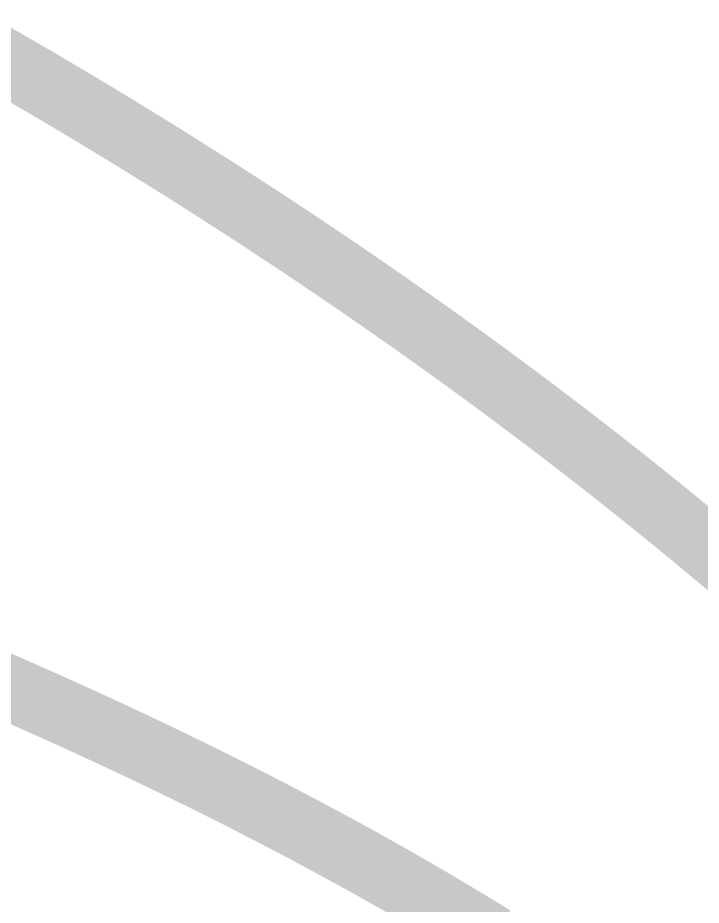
# Model space of a CAD drawing. Header units: inches. Extents: x -1574 to 492, y -294 to 234.
# Drawn here: x -728.398 to -727.082, y -147.936 to -146.229 of the extents above; entities that cross this region are included whole.
import ezdxf

# ---------------------------------------------------------------- set-up
doc = ezdxf.new("R2010")
doc.units = ezdxf.units.IN
doc.header["$MEASUREMENT"] = 0
doc.layers.add('EXTERIOR ELEC EQUIP', color=190, linetype='Continuous')

msp = doc.modelspace()

# ---------------------------------------------------------------- linework, layer by layer
at = {"layer": 'EXTERIOR ELEC EQUIP', "color": 60, "const_width": 0.125}
msp.add_lwpolyline([(-728.46055, -146.29165), (-728.45976, -146.2921), (-728.45897, -146.29255), (-728.45818, -146.293), (-728.45739, -146.29345), (-728.4566, -146.2939), (-728.45582, -146.29435), (-728.45503, -146.2948), (-728.45424, -146.29525), (-728.45345, -146.2957), (-728.45266, -146.29615), (-728.45188, -146.2966), (-728.45109, -146.29705), (-728.4503, -146.2975), (-728.44951, -146.29795), (-728.44872, -146.2984), (-728.44794, -146.29885), (-728.44715, -146.2993), (-728.44636, -146.29975), (-728.44557, -146.3002), (-728.44479, -146.30065), (-728.444, -146.3011), (-728.44321, -146.30155), (-728.44242, -146.302), (-728.44164, -146.30245), (-728.44085, -146.30291), (-728.44006, -146.30336), (-728.43927, -146.30381), (-728.43849, -146.30426), (-728.4377, -146.30471), (-728.43691, -146.30516), (-728.43613, -146.30561), (-728.43534, -146.30606), (-728.43455, -146.30651), (-728.43377, -146.30697), (-728.43298, -146.30742), (-728.43219, -146.30787), (-728.43141, -146.30832), (-728.43062, -146.30877), (-728.42983, -146.30922), (-728.42905, -146.30968), (-728.42826, -146.31013), (-728.42747, -146.31058), (-728.42669, -146.31103), (-728.4259, -146.31148), (-728.42511, -146.31194), (-728.42433, -146.31239), (-728.42354, -146.31284), (-728.42275, -146.31329), (-728.42197, -146.31375), (-728.42118, -146.3142), (-728.4204, -146.31465), (-728.41961, -146.3151), (-728.41882, -146.31556), (-728.41804, -146.31601), (-728.41725, -146.31646), (-728.41647, -146.31691), (-728.41568, -146.31737), (-728.41489, -146.31782), (-728.41411, -146.31827), (-728.41332, -146.31873), (-728.41254, -146.31918), (-728.41175, -146.31963), (-728.41097, -146.32009), (-728.41018, -146.32054), (-728.4094, -146.32099), (-728.40861, -146.32145), (-728.40782, -146.3219), (-728.40704, -146.32236), (-728.40625, -146.32281), (-728.40547, -146.32326), (-728.40468, -146.32372), (-728.4039, -146.32417), (-728.40311, -146.32462), (-728.40233, -146.32508), (-728.40154, -146.32553), (-728.40076, -146.32599), (-728.39997, -146.32644), (-728.39919, -146.3269), (-728.3984, -146.32735), (-728.39762, -146.3278), (-728.39684, -146.32826), (-728.39605, -146.32871), (-728.39527, -146.32917), (-728.39448, -146.32962), (-728.3937, -146.33008), (-728.39291, -146.33053), (-728.39213, -146.33099), (-728.39134, -146.33144), (-728.39056, -146.3319), (-728.38978, -146.33235), (-728.38899, -146.33281), (-728.38821, -146.33326), (-728.38742, -146.33372), (-728.38664, -146.33418), (-728.38585, -146.33463), (-728.38507, -146.33509), (-728.38429, -146.33554), (-728.3835, -146.336), (-728.38272, -146.33645), (-728.38194, -146.33691), (-728.38115, -146.33736), (-728.38037, -146.33782), (-728.37958, -146.33828), (-728.3788, -146.33873), (-728.37802, -146.33919), (-728.37723, -146.33965), (-728.37645, -146.3401), (-728.37567, -146.34056), (-728.37488, -146.34101), (-728.3741, -146.34147), (-728.37332, -146.34193), (-728.37253, -146.34238), (-728.37175, -146.34284), (-728.37097, -146.3433), (-728.37018, -146.34375), (-728.3694, -146.34421), (-728.36862, -146.34467), (-728.36784, -146.34513), (-728.36705, -146.34558), (-728.36627, -146.34604), (-728.36549, -146.3465), (-728.3647, -146.34695), (-728.36392, -146.34741), (-728.36314, -146.34787), (-728.36236, -146.34833), (-728.36157, -146.34878), (-728.36079, -146.34924), (-728.36001, -146.3497), (-728.35923, -146.35016), (-728.35844, -146.35061), (-728.35766, -146.35107), (-728.35688, -146.35153), (-728.3561, -146.35199), (-728.35531, -146.35245), (-728.35453, -146.3529), (-728.35375, -146.35336), (-728.35297, -146.35382), (-728.35219, -146.35428), (-728.3514, -146.35474), (-728.35062, -146.3552), (-728.34984, -146.35565), (-728.34906, -146.35611), (-728.34828, -146.35657), (-728.3475, -146.35703), (-728.34671, -146.35749), (-728.34593, -146.35795), (-728.34515, -146.35841), (-728.34437, -146.35887), (-728.34359, -146.35932), (-728.34281, -146.35978), (-728.34203, -146.36024), (-728.34124, -146.3607), (-728.34046, -146.36116), (-728.33968, -146.36162), (-728.3389, -146.36208), (-728.33812, -146.36254), (-728.33734, -146.363), (-728.33656, -146.36346), (-728.33578, -146.36392), (-728.335, -146.36438), (-728.33421, -146.36484), (-728.33343, -146.3653), (-728.33265, -146.36576), (-728.33187, -146.36622), (-728.33109, -146.36668), (-728.33031, -146.36714), (-728.32953, -146.3676), (-728.32875, -146.36806), (-728.32797, -146.36852), (-728.32719, -146.36898), (-728.32641, -146.36944), (-728.32563, -146.3699), (-728.32485, -146.37036), (-728.32407, -146.37082), (-728.32329, -146.37128), (-728.32251, -146.37174), (-728.32173, -146.3722), (-728.32095, -146.37267), (-728.32017, -146.37313), (-728.31939, -146.37359), (-728.31861, -146.37405), (-728.31783, -146.37451), (-728.31705, -146.37497), (-728.31627, -146.37543), (-728.31549, -146.37589), (-728.31471, -146.37635), (-728.31393, -146.37682), (-728.31315, -146.37728), (-728.31237, -146.37774), (-728.31159, -146.3782), (-728.31081, -146.37866), (-728.31003, -146.37912), (-728.30925, -146.37959), (-728.30847, -146.38005), (-728.30769, -146.38051), (-728.30692, -146.38097), (-728.30614, -146.38143), (-728.30536, -146.3819), (-728.30458, -146.38236), (-728.3038, -146.38282), (-728.30302, -146.38328), (-728.30224, -146.38375), (-728.30146, -146.38421), (-728.30068, -146.38467), (-728.29991, -146.38513), (-728.29913, -146.3856), (-728.29835, -146.38606), (-728.29757, -146.38652), (-728.29679, -146.38699), (-728.29601, -146.38745), (-728.29523, -146.38791), (-728.29446, -146.38837), (-728.29368, -146.38884), (-728.2929, -146.3893), (-728.29212, -146.38976), (-728.29134, -146.39023), (-728.29056, -146.39069), (-728.28979, -146.39115), (-728.28901, -146.39162), (-728.28823, -146.39208), (-728.28745, -146.39255), (-728.28667, -146.39301), (-728.2859, -146.39347), (-728.28512, -146.39394), (-728.28434, -146.3944), (-728.28356, -146.39486), (-728.28279, -146.39533), (-728.28201, -146.39579), (-728.28123, -146.39626), (-728.28045, -146.39672), (-728.27968, -146.39719), (-728.2789, -146.39765), (-728.27812, -146.39811), (-728.27734, -146.39858), (-728.27657, -146.39904), (-728.27579, -146.39951), (-728.27501, -146.39997), (-728.27424, -146.40044), (-728.27346, -146.4009), (-728.27268, -146.40137), (-728.2719, -146.40183), (-728.27113, -146.4023), (-728.27035, -146.40276), (-728.26957, -146.40323), (-728.2688, -146.40369), (-728.26802, -146.40416), (-728.26724, -146.40462), (-728.26647, -146.40509), (-728.26569, -146.40555), (-728.26491, -146.40602), (-728.26414, -146.40649), (-728.26336, -146.40695), (-728.26259, -146.40742), (-728.26181, -146.40788), (-728.26103, -146.40835), (-728.26026, -146.40881), (-728.25948, -146.40928), (-728.2587, -146.40975), (-728.25793, -146.41021), (-728.25715, -146.41068), (-728.25638, -146.41114), (-728.2556, -146.41161), (-728.25482, -146.41208), (-728.25405, -146.41254), (-728.25327, -146.41301), (-728.2525, -146.41348), (-728.25172, -146.41394), (-728.25095, -146.41441), (-728.25017, -146.41488), (-728.2494, -146.41534), (-728.24862, -146.41581), (-728.24784, -146.41628), (-728.24707, -146.41674), (-728.24629, -146.41721), (-728.24552, -146.41768), (-728.24474, -146.41815), (-728.24397, -146.41861), (-728.24319, -146.41908), (-728.24242, -146.41955), (-728.24164, -146.42002), (-728.24087, -146.42048), (-728.24009, -146.42095), (-728.23932, -146.42142), (-728.23854, -146.42189), (-728.23777, -146.42235), (-728.23699, -146.42282), (-728.23622, -146.42329), (-728.23544, -146.42376), (-728.23467, -146.42422), (-728.2339, -146.42469), (-728.23312, -146.42516), (-728.23235, -146.42563), (-728.23157, -146.4261), (-728.2308, -146.42657), (-728.23002, -146.42703), (-728.22925, -146.4275), (-728.22848, -146.42797), (-728.2277, -146.42844), (-728.22693, -146.42891), (-728.22615, -146.42938), (-728.22538, -146.42985), (-728.22461, -146.43031), (-728.22383, -146.43078), (-728.22306, -146.43125), (-728.22228, -146.43172), (-728.22151, -146.43219), (-728.22074, -146.43266), (-728.21996, -146.43313), (-728.21919, -146.4336), (-728.21842, -146.43407), (-728.21764, -146.43454), (-728.21687, -146.43501), (-728.2161, -146.43548), (-728.21532, -146.43595), (-728.21455, -146.43642), (-728.21378, -146.43688), (-728.213, -146.43735), (-728.21223, -146.43782), (-728.21146, -146.43829), (-728.21068, -146.43876), (-728.20991, -146.43923), (-728.20914, -146.4397), (-728.20837, -146.44017), (-728.20759, -146.44064), (-728.20682, -146.44112), (-728.20605, -146.44159), (-728.20528, -146.44206), (-728.2045, -146.44253), (-728.20373, -146.443), (-728.20296, -146.44347), (-728.20219, -146.44394), (-728.20141, -146.44441), (-728.20064, -146.44488), (-728.19987, -146.44535), (-728.1991, -146.44582), (-728.19832, -146.44629), (-728.19755, -146.44676), (-728.19678, -146.44723), (-728.19601, -146.44771), (-728.19524, -146.44818), (-728.19446, -146.44865), (-728.19369, -146.44912), (-728.19292, -146.44959), (-728.19215, -146.45006), (-728.19138, -146.45053), (-728.19061, -146.45101), (-728.18983, -146.45148), (-728.18906, -146.45195), (-728.18829, -146.45242), (-728.18752, -146.45289), (-728.18675, -146.45336), (-728.18598, -146.45384), (-728.1852, -146.45431), (-728.18443, -146.45478), (-728.18366, -146.45525), (-728.18289, -146.45572), (-728.18212, -146.4562), (-728.18135, -146.45667), (-728.18058, -146.45714), (-728.17981, -146.45761), (-728.17904, -146.45809), (-728.17827, -146.45856), (-728.17749, -146.45903), (-728.17672, -146.4595), (-728.17595, -146.45998), (-728.17518, -146.46045), (-728.17441, -146.46092), (-728.17364, -146.4614), (-728.17287, -146.46187), (-728.1721, -146.46234), (-728.17133, -146.46282), (-728.17056, -146.46329), (-728.16979, -146.46376), (-728.16902, -146.46424), (-728.16825, -146.46471), (-728.16748, -146.46518), (-728.16671, -146.46566), (-728.16594, -146.46613), (-728.16517, -146.4666), (-728.1644, -146.46708), (-728.16363, -146.46755), (-728.16286, -146.46802), (-728.16209, -146.4685), (-728.16132, -146.46897), (-728.16055, -146.46945), (-728.15978, -146.46992), (-728.15901, -146.47039), (-728.15824, -146.47087), (-728.15747, -146.47134), (-728.1567, -146.47182), (-728.15593, -146.47229), (-728.15516, -146.47277), (-728.1544, -146.47324), (-728.15363, -146.47371), (-728.15286, -146.47419), (-728.15209, -146.47466), (-728.15132, -146.47514), (-728.15055, -146.47561), (-728.14978, -146.47609), (-728.14901, -146.47656), (-728.14824, -146.47704), (-728.14747, -146.47751), (-728.14671, -146.47799), (-728.14594, -146.47846), (-728.14517, -146.47894), (-728.1444, -146.47941), (-728.14363, -146.47989), (-728.14286, -146.48037), (-728.14209, -146.48084), (-728.14133, -146.48132), (-728.14056, -146.48179), (-728.13979, -146.48227), (-728.13902, -146.48274), (-728.13825, -146.48322), (-728.13749, -146.4837), (-728.13672, -146.48417), (-728.13595, -146.48465), (-728.13518, -146.48512), (-728.13441, -146.4856), (-728.13365, -146.48608), (-728.13288, -146.48655), (-728.13211, -146.48703), (-728.13134, -146.4875), (-728.13058, -146.48798), (-728.12981, -146.48846), (-728.12904, -146.48893), (-728.12827, -146.48941), (-728.12751, -146.48989), (-728.12674, -146.49036), (-728.12597, -146.49084), (-728.1252, -146.49132), (-728.12444, -146.49179), (-728.12367, -146.49227), (-728.1229, -146.49275), (-728.12213, -146.49323), (-728.12137, -146.4937), (-728.1206, -146.49418), (-728.11983, -146.49466), (-728.11907, -146.49513), (-728.1183, -146.49561), (-728.11753, -146.49609), (-728.11677, -146.49657), (-728.116, -146.49704), (-728.11523, -146.49752), (-728.11447, -146.498), (-728.1137, -146.49848), (-728.11293, -146.49896), (-728.11217, -146.49943), (-728.1114, -146.49991), (-728.11064, -146.50039), (-728.10987, -146.50087), (-728.1091, -146.50135), (-728.10834, -146.50182), (-728.10757, -146.5023), (-728.10681, -146.50278), (-728.10604, -146.50326), (-728.10527, -146.50374), (-728.10451, -146.50422), (-728.10374, -146.50469), (-728.10298, -146.50517), (-728.10221, -146.50565), (-728.10144, -146.50613), (-728.10068, -146.50661), (-728.09991, -146.50709), (-728.09915, -146.50757), (-728.09838, -146.50805), (-728.09762, -146.50853), (-728.09685, -146.509), (-728.09609, -146.50948), (-728.09532, -146.50996), (-728.09456, -146.51044), (-728.09379, -146.51092), (-728.09303, -146.5114), (-728.09226, -146.51188), (-728.0915, -146.51236), (-728.09073, -146.51284), (-728.08997, -146.51332), (-728.0892, -146.5138), (-728.08844, -146.51428), (-728.08767, -146.51476), (-728.08691, -146.51524), (-728.08614, -146.51572), (-728.08538, -146.5162), (-728.08461, -146.51668), (-728.08385, -146.51716), (-728.08309, -146.51764), (-728.08232, -146.51812), (-728.08156, -146.5186), (-728.08079, -146.51908), (-728.08003, -146.51956), (-728.07926, -146.52004), (-728.0785, -146.52052), (-728.07774, -146.521), (-728.07697, -146.52148), (-728.07621, -146.52196), (-728.07545, -146.52244), (-728.07468, -146.52293), (-728.07392, -146.52341), (-728.07315, -146.52389), (-728.07239, -146.52437), (-728.07163, -146.52485), (-728.07086, -146.52533), (-728.0701, -146.52581), (-728.06934, -146.52629), (-728.06857, -146.52677), (-728.06781, -146.52726), (-728.06705, -146.52774), (-728.06628, -146.52822), (-728.06552, -146.5287), (-728.06476, -146.52918), (-728.06399, -146.52966), (-728.06323, -146.53015), (-728.06247, -146.53063), (-728.06171, -146.53111), (-728.06094, -146.53159), (-728.06018, -146.53207), (-728.05942, -146.53256), (-728.05866, -146.53304), (-728.05789, -146.53352), (-728.05713, -146.534), (-728.05637, -146.53448), (-728.05561, -146.53497), (-728.05484, -146.53545), (-728.05408, -146.53593), (-728.05332, -146.53641), (-728.05256, -146.5369), (-728.05179, -146.53738), (-728.05103, -146.53786), (-728.05027, -146.53835), (-728.04951, -146.53883), (-728.04875, -146.53931), (-728.04798, -146.53979), (-728.04722, -146.54028), (-728.04646, -146.54076), (-728.0457, -146.54124), (-728.04494, -146.54173), (-728.04418, -146.54221), (-728.04341, -146.54269), (-728.04265, -146.54318), (-728.04189, -146.54366), (-728.04113, -146.54414), (-728.04037, -146.54463), (-728.03961, -146.54511), (-728.03885, -146.5456), (-728.03808, -146.54608), (-728.03732, -146.54656), (-728.03656, -146.54705), (-728.0358, -146.54753), (-728.03504, -146.54801), (-728.03428, -146.5485), (-728.03352, -146.54898), (-728.03276, -146.54947), (-728.032, -146.54995), (-728.03124, -146.55044), (-728.03048, -146.55092), (-728.02971, -146.5514), (-728.02895, -146.55189), (-728.02819, -146.55237), (-728.02743, -146.55286), (-728.02667, -146.55334), (-728.02591, -146.55383), (-728.02515, -146.55431), (-728.02439, -146.5548), (-728.02363, -146.55528), (-728.02287, -146.55577), (-728.02211, -146.55625), (-728.02135, -146.55674), (-728.02059, -146.55722), (-728.01983, -146.55771), (-728.01907, -146.55819), (-728.01831, -146.55868), (-728.01755, -146.55916), (-728.01679, -146.55965), (-728.01603, -146.56014), (-728.01527, -146.56062), (-728.01451, -146.56111), (-728.01376, -146.56159), (-728.013, -146.56208), (-728.01224, -146.56256), (-728.01148, -146.56305), (-728.01072, -146.56354), (-728.00996, -146.56402), (-728.0092, -146.56451), (-728.00844, -146.56499), (-728.00768, -146.56548), (-728.00692, -146.56597), (-728.00616, -146.56645), (-728.0054, -146.56694), (-728.00465, -146.56743), (-728.00389, -146.56791), (-728.00313, -146.5684), (-728.00237, -146.56888), (-728.00161, -146.56937), (-728.00085, -146.56986), (-728.00009, -146.57034), (-727.99934, -146.57083), (-727.99858, -146.57132), (-727.99782, -146.57181), (-727.99706, -146.57229), (-727.9963, -146.57278), (-727.99554, -146.57327), (-727.99479, -146.57375), (-727.99403, -146.57424), (-727.99327, -146.57473), (-727.99251, -146.57522), (-727.99176, -146.5757), (-727.991, -146.57619), (-727.99024, -146.57668), (-727.98948, -146.57717), (-727.98872, -146.57765), (-727.98797, -146.57814), (-727.98721, -146.57863), (-727.98645, -146.57912), (-727.98569, -146.5796), (-727.98494, -146.58009), (-727.98418, -146.58058), (-727.98342, -146.58107), (-727.98267, -146.58156), (-727.98191, -146.58205), (-727.98115, -146.58253), (-727.98039, -146.58302), (-727.97964, -146.58351), (-727.97888, -146.584), (-727.97812, -146.58449), (-727.97737, -146.58498), (-727.97661, -146.58546), (-727.97585, -146.58595), (-727.9751, -146.58644), (-727.97434, -146.58693), (-727.97358, -146.58742), (-727.97283, -146.58791), (-727.97207, -146.5884), (-727.97131, -146.58889), (-727.97056, -146.58938), (-727.9698, -146.58986), (-727.96904, -146.59035), (-727.96829, -146.59084), (-727.96753, -146.59133), (-727.96678, -146.59182), (-727.96602, -146.59231), (-727.96526, -146.5928), (-727.96451, -146.59329), (-727.96375, -146.59378), (-727.963, -146.59427), (-727.96224, -146.59476), (-727.96149, -146.59525), (-727.96073, -146.59574), (-727.95997, -146.59623), (-727.95922, -146.59672), (-727.95846, -146.59721), (-727.95771, -146.5977), (-727.95695, -146.59819), (-727.9562, -146.59868), (-727.95544, -146.59917), (-727.95469, -146.59966), (-727.95393, -146.60015), (-727.95318, -146.60064), (-727.95242, -146.60113), (-727.95167, -146.60162), (-727.95091, -146.60211), (-727.95016, -146.6026), (-727.9494, -146.60309), (-727.94865, -146.60358), (-727.94789, -146.60408), (-727.94714, -146.60457), (-727.94638, -146.60506), (-727.94563, -146.60555), (-727.94488, -146.60604), (-727.94412, -146.60653), (-727.94337, -146.60702), (-727.94261, -146.60751), (-727.94186, -146.608), (-727.9411, -146.6085), (-727.94035, -146.60899), (-727.9396, -146.60948), (-727.93884, -146.60997), (-727.93809, -146.61046), (-727.93733, -146.61095), (-727.93658, -146.61145), (-727.93583, -146.61194), (-727.93507, -146.61243), (-727.93432, -146.61292), (-727.93357, -146.61341), (-727.93281, -146.61391), (-727.93206, -146.6144), (-727.93131, -146.61489), (-727.93055, -146.61538), (-727.9298, -146.61587), (-727.92905, -146.61637), (-727.92829, -146.61686), (-727.92754, -146.61735), (-727.92679, -146.61784), (-727.92603, -146.61834), (-727.92528, -146.61883), (-727.92453, -146.61932), (-727.92377, -146.61981), (-727.92302, -146.62031), (-727.92227, -146.6208), (-727.92152, -146.62129), (-727.92076, -146.62179), (-727.92001, -146.62228), (-727.91926, -146.62277), (-727.91851, -146.62326), (-727.91775, -146.62376), (-727.917, -146.62425), (-727.91625, -146.62474), (-727.9155, -146.62524), (-727.91475, -146.62573), (-727.91399, -146.62622), (-727.91324, -146.62672), (-727.91249, -146.62721), (-727.91174, -146.62771), (-727.91098, -146.6282), (-727.91023, -146.62869), (-727.90948, -146.62919), (-727.90873, -146.62968), (-727.90798, -146.63017), (-727.90723, -146.63067), (-727.90647, -146.63116), (-727.90572, -146.63166), (-727.90497, -146.63215), (-727.90422, -146.63265), (-727.90347, -146.63314), (-727.90272, -146.63363), (-727.90197, -146.63413), (-727.90122, -146.63462), (-727.90046, -146.63512), (-727.89971, -146.63561), (-727.89896, -146.63611), (-727.89821, -146.6366), (-727.89746, -146.6371), (-727.89671, -146.63759), (-727.89596, -146.63809), (-727.89521, -146.63858), (-727.89446, -146.63908), (-727.89371, -146.63957), (-727.89296, -146.64007), (-727.89221, -146.64056), (-727.89146, -146.64106), (-727.89071, -146.64155), (-727.88995, -146.64205), (-727.8892, -146.64254), (-727.88845, -146.64304), (-727.8877, -146.64353), (-727.88695, -146.64403), (-727.8862, -146.64453), (-727.88545, -146.64502), (-727.8847, -146.64552), (-727.88395, -146.64601), (-727.8832, -146.64651), (-727.88245, -146.647), (-727.88171, -146.6475), (-727.88096, -146.648), (-727.88021, -146.64849), (-727.87946, -146.64899), (-727.87871, -146.64948), (-727.87796, -146.64998), (-727.87721, -146.65048), (-727.87646, -146.65097), (-727.87571, -146.65147), (-727.87496, -146.65197), (-727.87421, -146.65246), (-727.87346, -146.65296), (-727.87271, -146.65346), (-727.87196, -146.65395), (-727.87122, -146.65445), (-727.87047, -146.65495), (-727.86972, -146.65544), (-727.86897, -146.65594), (-727.86822, -146.65644), (-727.86747, -146.65694), (-727.86672, -146.65743), (-727.86598, -146.65793), (-727.86523, -146.65843), (-727.86448, -146.65892), (-727.86373, -146.65942), (-727.86298, -146.65992), (-727.86223, -146.66042), (-727.86149, -146.66091), (-727.86074, -146.66141), (-727.85999, -146.66191), (-727.85924, -146.66241), (-727.85849, -146.66291), (-727.85775, -146.6634), (-727.857, -146.6639), (-727.85625, -146.6644), (-727.8555, -146.6649), (-727.85475, -146.6654), (-727.85401, -146.66589), (-727.85326, -146.66639), (-727.85251, -146.66689), (-727.85176, -146.66739), (-727.85102, -146.66789), (-727.85027, -146.66839), (-727.84952, -146.66888), (-727.84878, -146.66938), (-727.84803, -146.66988), (-727.84728, -146.67038), (-727.84653, -146.67088), (-727.84579, -146.67138), (-727.84504, -146.67188), (-727.84429, -146.67238), (-727.84355, -146.67287), (-727.8428, -146.67337), (-727.84205, -146.67387), (-727.84131, -146.67437), (-727.84056, -146.67487), (-727.83981, -146.67537), (-727.83907, -146.67587), (-727.83832, -146.67637), (-727.83757, -146.67687), (-727.83683, -146.67737), (-727.83608, -146.67787), (-727.83534, -146.67837), (-727.83459, -146.67887), (-727.83384, -146.67937), (-727.8331, -146.67987), (-727.83235, -146.68037), (-727.83161, -146.68087), (-727.83086, -146.68137), (-727.83012, -146.68187), (-727.82937, -146.68237), (-727.82862, -146.68287), (-727.82788, -146.68337), (-727.82713, -146.68387), (-727.82639, -146.68437), (-727.82564, -146.68487), (-727.8249, -146.68537), (-727.82415, -146.68587), (-727.82341, -146.68637), (-727.82266, -146.68687), (-727.82192, -146.68737), (-727.82117, -146.68787), (-727.82043, -146.68837), (-727.81968, -146.68887), (-727.81894, -146.68937), (-727.81819, -146.68987), (-727.81745, -146.69038), (-727.8167, -146.69088), (-727.81596, -146.69138), (-727.81521, -146.69188), (-727.81447, -146.69238), (-727.81372, -146.69288), (-727.81298, -146.69338), (-727.81223, -146.69388), (-727.81149, -146.69439), (-727.81075, -146.69489), (-727.81, -146.69539), (-727.80926, -146.69589), (-727.80851, -146.69639), (-727.80777, -146.69689), (-727.80703, -146.6974), (-727.80628, -146.6979), (-727.80554, -146.6984), (-727.80479, -146.6989), (-727.80405, -146.6994), (-727.80331, -146.69991), (-727.80256, -146.70041), (-727.80182, -146.70091), (-727.80108, -146.70141), (-727.80033, -146.70192), (-727.79959, -146.70242), (-727.79885, -146.70292), (-727.7981, -146.70342), (-727.79736, -146.70393), (-727.79662, -146.70443), (-727.79587, -146.70493), (-727.79513, -146.70543), (-727.79439, -146.70594), (-727.79364, -146.70644), (-727.7929, -146.70694), (-727.79216, -146.70745), (-727.79142, -146.70795), (-727.79067, -146.70845), (-727.78993, -146.70896), (-727.78919, -146.70946), (-727.78845, -146.70996), (-727.7877, -146.71047), (-727.78696, -146.71097), (-727.78622, -146.71147), (-727.78548, -146.71198), (-727.78473, -146.71248), (-727.78399, -146.71298), (-727.78325, -146.71349), (-727.78251, -146.71399), (-727.78177, -146.71449), (-727.78102, -146.715), (-727.78028, -146.7155), (-727.77954, -146.71601), (-727.7788, -146.71651), (-727.77806, -146.71702), (-727.77732, -146.71752), (-727.77657, -146.71802), (-727.77583, -146.71853), (-727.77509, -146.71903), (-727.77435, -146.71954), (-727.77361, -146.72004), (-727.77287, -146.72055), (-727.77213, -146.72105), (-727.77139, -146.72156), (-727.77064, -146.72206), (-727.7699, -146.72256), (-727.76916, -146.72307), (-727.76842, -146.72357), (-727.76768, -146.72408), (-727.76694, -146.72458), (-727.7662, -146.72509), (-727.76546, -146.72559), (-727.76472, -146.7261), (-727.76398, -146.72661), (-727.76324, -146.72711), (-727.7625, -146.72762), (-727.76176, -146.72812), (-727.76102, -146.72863), (-727.76028, -146.72913), (-727.75953, -146.72964), (-727.75879, -146.73014), (-727.75805, -146.73065), (-727.75731, -146.73116), (-727.75657, -146.73166), (-727.75583, -146.73217), (-727.75509, -146.73267), (-727.75436, -146.73318), (-727.75362, -146.73368), (-727.75288, -146.73419), (-727.75214, -146.7347), (-727.7514, -146.7352), (-727.75066, -146.73571), (-727.74992, -146.73622), (-727.74918, -146.73672), (-727.74844, -146.73723), (-727.7477, -146.73774), (-727.74696, -146.73824), (-727.74622, -146.73875), (-727.74548, -146.73926), (-727.74474, -146.73976), (-727.744, -146.74027), (-727.74327, -146.74078), (-727.74253, -146.74128), (-727.74179, -146.74179), (-727.74105, -146.7423), (-727.74031, -146.7428), (-727.73957, -146.74331), (-727.73883, -146.74382), (-727.73809, -146.74433), (-727.73736, -146.74483), (-727.73662, -146.74534), (-727.73588, -146.74585), (-727.73514, -146.74636), (-727.7344, -146.74686), (-727.73366, -146.74737), (-727.73293, -146.74788), (-727.73219, -146.74839), (-727.73145, -146.7489), (-727.73071, -146.7494), (-727.72998, -146.74991), (-727.72924, -146.75042), (-727.7285, -146.75093), (-727.72776, -146.75144), (-727.72702, -146.75194), (-727.72629, -146.75245), (-727.72555, -146.75296), (-727.72481, -146.75347), (-727.72407, -146.75398), (-727.72334, -146.75449), (-727.7226, -146.75499), (-727.72186, -146.7555), (-727.72113, -146.75601), (-727.72039, -146.75652), (-727.71965, -146.75703), (-727.71891, -146.75754), (-727.71818, -146.75805), (-727.71744, -146.75856), (-727.7167, -146.75906), (-727.71597, -146.75957), (-727.71523, -146.76008), (-727.71449, -146.76059), (-727.71376, -146.7611), (-727.71302, -146.76161), (-727.71228, -146.76212), (-727.71155, -146.76263), (-727.71081, -146.76314), (-727.71008, -146.76365), (-727.70934, -146.76416), (-727.7086, -146.76467), (-727.70787, -146.76518), (-727.70713, -146.76569), (-727.7064, -146.7662), (-727.70566, -146.76671), (-727.70492, -146.76722), (-727.70419, -146.76773), (-727.70345, -146.76824), (-727.70272, -146.76875), (-727.70198, -146.76926), (-727.70125, -146.76977), (-727.70051, -146.77028), (-727.69977, -146.77079), (-727.69904, -146.7713), (-727.6983, -146.77181), (-727.69757, -146.77232), (-727.69683, -146.77283), (-727.6961, -146.77334), (-727.69536, -146.77385), (-727.69463, -146.77436), (-727.69389, -146.77487), (-727.69316, -146.77538), (-727.69242, -146.7759), (-727.69169, -146.77641), (-727.69095, -146.77692), (-727.69022, -146.77743), (-727.68948, -146.77794), (-727.68875, -146.77845), (-727.68802, -146.77896), (-727.68728, -146.77947), (-727.68655, -146.77999), (-727.68581, -146.7805), (-727.68508, -146.78101), (-727.68434, -146.78152), (-727.68361, -146.78203), (-727.68288, -146.78254), (-727.68214, -146.78306), (-727.68141, -146.78357), (-727.68067, -146.78408), (-727.67994, -146.78459), (-727.67921, -146.7851), (-727.67847, -146.78562), (-727.67774, -146.78613), (-727.67701, -146.78664), (-727.67627, -146.78715), (-727.67554, -146.78766), (-727.67481, -146.78818), (-727.67407, -146.78869), (-727.67334, -146.7892), (-727.67261, -146.78971), (-727.67187, -146.79023), (-727.67114, -146.79074), (-727.67041, -146.79125), (-727.66967, -146.79176), (-727.66894, -146.79228), (-727.66821, -146.79279), (-727.66748, -146.7933), (-727.66674, -146.79382), (-727.66601, -146.79433), (-727.66528, -146.79484), (-727.66455, -146.79536), (-727.66381, -146.79587), (-727.66308, -146.79638), (-727.66235, -146.7969), (-727.66162, -146.79741), (-727.66088, -146.79792), (-727.66015, -146.79844), (-727.65942, -146.79895), (-727.65869, -146.79946), (-727.65795, -146.79998), (-727.65722, -146.80049), (-727.65649, -146.80101), (-727.65576, -146.80152), (-727.65503, -146.80203), (-727.6543, -146.80255), (-727.65356, -146.80306), (-727.65283, -146.80358), (-727.6521, -146.80409), (-727.65137, -146.8046), (-727.65064, -146.80512), (-727.64991, -146.80563), (-727.64918, -146.80615), (-727.64844, -146.80666), (-727.64771, -146.80718), (-727.64698, -146.80769), (-727.64625, -146.80821), (-727.64552, -146.80872), (-727.64479, -146.80924), (-727.64406, -146.80975), (-727.64333, -146.81026), (-727.6426, -146.81078), (-727.64187, -146.81129), (-727.64114, -146.81181), (-727.64041, -146.81233), (-727.63967, -146.81284), (-727.63894, -146.81336), (-727.63821, -146.81387), (-727.63748, -146.81439), (-727.63675, -146.8149), (-727.63602, -146.81542), (-727.63529, -146.81593), (-727.63456, -146.81645), (-727.63383, -146.81696), (-727.6331, -146.81748), (-727.63237, -146.818), (-727.63164, -146.81851), (-727.63091, -146.81903), (-727.63018, -146.81954), (-727.62945, -146.82006), (-727.62872, -146.82058), (-727.628, -146.82109), (-727.62727, -146.82161), (-727.62654, -146.82212), (-727.62581, -146.82264), (-727.62508, -146.82316), (-727.62435, -146.82367), (-727.62362, -146.82419), (-727.62289, -146.82471), (-727.62216, -146.82522), (-727.62143, -146.82574), (-727.6207, -146.82626), (-727.61997, -146.82677), (-727.61925, -146.82729), (-727.61852, -146.82781), (-727.61779, -146.82832), (-727.61706, -146.82884), (-727.61633, -146.82936), (-727.6156, -146.82988), (-727.61487, -146.83039), (-727.61415, -146.83091), (-727.61342, -146.83143), (-727.61269, -146.83195), (-727.61196, -146.83246), (-727.61123, -146.83298), (-727.61051, -146.8335), (-727.60978, -146.83402), (-727.60905, -146.83453), (-727.60832, -146.83505), (-727.60759, -146.83557), (-727.60687, -146.83609), (-727.60614, -146.8366), (-727.60541, -146.83712), (-727.60468, -146.83764), (-727.60396, -146.83816), (-727.60323, -146.83868), (-727.6025, -146.83919), (-727.60177, -146.83971), (-727.60105, -146.84023), (-727.60032, -146.84075), (-727.59959, -146.84127), (-727.59886, -146.84179), (-727.59814, -146.84231), (-727.59741, -146.84282), (-727.59668, -146.84334), (-727.59596, -146.84386), (-727.59523, -146.84438), (-727.5945, -146.8449), (-727.59378, -146.84542), (-727.59305, -146.84594), (-727.59232, -146.84646), (-727.5916, -146.84698), (-727.59087, -146.84749), (-727.59014, -146.84801), (-727.58942, -146.84853), (-727.58869, -146.84905), (-727.58797, -146.84957), (-727.58724, -146.85009), (-727.58651, -146.85061), (-727.58579, -146.85113), (-727.58506, -146.85165), (-727.58434, -146.85217), (-727.58361, -146.85269), (-727.58288, -146.85321), (-727.58216, -146.85373), (-727.58143, -146.85425), (-727.58071, -146.85477), (-727.57998, -146.85529), (-727.57926, -146.85581), (-727.57853, -146.85633), (-727.57781, -146.85685), (-727.57708, -146.85737), (-727.57636, -146.85789), (-727.57563, -146.85841), (-727.57491, -146.85893), (-727.57418, -146.85945), (-727.57346, -146.85997), (-727.57273, -146.86049), (-727.57201, -146.86101), (-727.57128, -146.86153), (-727.57056, -146.86206), (-727.56983, -146.86258), (-727.56911, -146.8631), (-727.56838, -146.86362), (-727.56766, -146.86414), (-727.56693, -146.86466), (-727.56621, -146.86518), (-727.56549, -146.8657), (-727.56476, -146.86622), (-727.56404, -146.86675), (-727.56331, -146.86727), (-727.56259, -146.86779), (-727.56187, -146.86831), (-727.56114, -146.86883), (-727.56042, -146.86935), (-727.55969, -146.86988), (-727.55897, -146.8704), (-727.55825, -146.87092), (-727.55752, -146.87144), (-727.5568, -146.87196), (-727.55608, -146.87248), (-727.55535, -146.87301), (-727.55463, -146.87353), (-727.55391, -146.87405), (-727.55318, -146.87457), (-727.55246, -146.8751), (-727.55174, -146.87562), (-727.55101, -146.87614), (-727.55029, -146.87666), (-727.54957, -146.87719), (-727.54884, -146.87771), (-727.54812, -146.87823), (-727.5474, -146.87875), (-727.54668, -146.87928), (-727.54595, -146.8798), (-727.54523, -146.88032), (-727.54451, -146.88085), (-727.54379, -146.88137), (-727.54306, -146.88189), (-727.54234, -146.88241), (-727.54162, -146.88294), (-727.5409, -146.88346), (-727.54018, -146.88398), (-727.53945, -146.88451), (-727.53873, -146.88503), (-727.53801, -146.88555), (-727.53729, -146.88608), (-727.53657, -146.8866), (-727.53584, -146.88713), (-727.53512, -146.88765), (-727.5344, -146.88817), (-727.53368, -146.8887), (-727.53296, -146.88922), (-727.53224, -146.88974), (-727.53152, -146.89027), (-727.53079, -146.89079), (-727.53007, -146.89132), (-727.52935, -146.89184), (-727.52863, -146.89237), (-727.52791, -146.89289), (-727.52719, -146.89341), (-727.52647, -146.89394), (-727.52575, -146.89446), (-727.52503, -146.89499), (-727.52431, -146.89551), (-727.52359, -146.89604), (-727.52286, -146.89656), (-727.52214, -146.89709), (-727.52142, -146.89761), (-727.5207, -146.89814), (-727.51998, -146.89866), (-727.51926, -146.89919), (-727.51854, -146.89971), (-727.51782, -146.90024), (-727.5171, -146.90076), (-727.51638, -146.90129), (-727.51566, -146.90181), (-727.51494, -146.90234), (-727.51422, -146.90286), (-727.5135, -146.90339), (-727.51278, -146.90391), (-727.51206, -146.90444), (-727.51134, -146.90497), (-727.51062, -146.90549), (-727.5099, -146.90602), (-727.50919, -146.90654), (-727.50847, -146.90707), (-727.50775, -146.9076), (-727.50703, -146.90812), (-727.50631, -146.90865), (-727.50559, -146.90917), (-727.50487, -146.9097), (-727.50415, -146.91023), (-727.50343, -146.91075), (-727.50271, -146.91128), (-727.50199, -146.91181), (-727.50128, -146.91233), (-727.50056, -146.91286), (-727.49984, -146.91339), (-727.49912, -146.91391), (-727.4984, -146.91444), (-727.49768, -146.91497), (-727.49697, -146.91549), (-727.49625, -146.91602), (-727.49553, -146.91655), (-727.49481, -146.91707), (-727.49409, -146.9176), (-727.49337, -146.91813), (-727.49266, -146.91866), (-727.49194, -146.91918), (-727.49122, -146.91971), (-727.4905, -146.92024), (-727.48979, -146.92076), (-727.48907, -146.92129), (-727.48835, -146.92182), (-727.48763, -146.92235), (-727.48691, -146.92288), (-727.4862, -146.9234), (-727.48548, -146.92393), (-727.48476, -146.92446), (-727.48405, -146.92499), (-727.48333, -146.92551), (-727.48261, -146.92604), (-727.48189, -146.92657), (-727.48118, -146.9271), (-727.48046, -146.92763), (-727.47974, -146.92816), (-727.47903, -146.92868), (-727.47831, -146.92921), (-727.47759, -146.92974), (-727.47688, -146.93027), (-727.47616, -146.9308), (-727.47544, -146.93133), (-727.47473, -146.93186), (-727.47401, -146.93238), (-727.4733, -146.93291), (-727.47258, -146.93344), (-727.47186, -146.93397), (-727.47115, -146.9345), (-727.47043, -146.93503), (-727.46971, -146.93556), (-727.469, -146.93609), (-727.46828, -146.93662), (-727.46757, -146.93715), (-727.46685, -146.93768), (-727.46614, -146.93821), (-727.46542, -146.93874), (-727.4647, -146.93926), (-727.46399, -146.93979), (-727.46327, -146.94032), (-727.46256, -146.94085), (-727.46184, -146.94138), (-727.46113, -146.94191), (-727.46041, -146.94244), (-727.4597, -146.94297), (-727.45898, -146.9435), (-727.45827, -146.94403), (-727.45755, -146.94456), (-727.45684, -146.94509), (-727.45612, -146.94562), (-727.45541, -146.94615), (-727.45469, -146.94669), (-727.45398, -146.94722), (-727.45327, -146.94775), (-727.45255, -146.94828), (-727.45184, -146.94881), (-727.45112, -146.94934), (-727.45041, -146.94987), (-727.44969, -146.9504), (-727.44898, -146.95093), (-727.44827, -146.95146), (-727.44755, -146.95199), (-727.44684, -146.95252), (-727.44612, -146.95305), (-727.44541, -146.95359), (-727.4447, -146.95412), (-727.44398, -146.95465), (-727.44327, -146.95518), (-727.44256, -146.95571), (-727.44184, -146.95624), (-727.44113, -146.95677), (-727.44042, -146.95731), (-727.4397, -146.95784), (-727.43899, -146.95837), (-727.43828, -146.9589), (-727.43756, -146.95943), (-727.43685, -146.95997), (-727.43614, -146.9605), (-727.43542, -146.96103), (-727.43471, -146.96156), (-727.434, -146.96209), (-727.43329, -146.96263), (-727.43257, -146.96316), (-727.43186, -146.96369), (-727.43115, -146.96422), (-727.43044, -146.96476), (-727.42972, -146.96529), (-727.42901, -146.96582), (-727.4283, -146.96635), (-727.42759, -146.96689), (-727.42687, -146.96742), (-727.42616, -146.96795), (-727.42545, -146.96848), (-727.42474, -146.96902), (-727.42403, -146.96955), (-727.42331, -146.97008), (-727.4226, -146.97062), (-727.42189, -146.97115), (-727.42118, -146.97168), (-727.42047, -146.97222), (-727.41976, -146.97275), (-727.41904, -146.97328), (-727.41833, -146.97382), (-727.41762, -146.97435), (-727.41691, -146.97488), (-727.4162, -146.97542), (-727.41549, -146.97595), (-727.41478, -146.97648), (-727.41407, -146.97702), (-727.41336, -146.97755), (-727.41264, -146.97809), (-727.41193, -146.97862), (-727.41122, -146.97915), (-727.41051, -146.97969), (-727.4098, -146.98022), (-727.40909, -146.98076), (-727.40838, -146.98129), (-727.40767, -146.98183), (-727.40696, -146.98236), (-727.40625, -146.98289), (-727.40554, -146.98343), (-727.40483, -146.98396), (-727.40412, -146.9845), (-727.40341, -146.98503), (-727.4027, -146.98557), (-727.40199, -146.9861), (-727.40128, -146.98664), (-727.40057, -146.98717), (-727.39986, -146.98771), (-727.39915, -146.98824), (-727.39844, -146.98878), (-727.39773, -146.98931), (-727.39702, -146.98985), (-727.39631, -146.99038), (-727.3956, -146.99092), (-727.39489, -146.99146), (-727.39418, -146.99199), (-727.39348, -146.99253), (-727.39277, -146.99306), (-727.39206, -146.9936), (-727.39135, -146.99413), (-727.39064, -146.99467), (-727.38993, -146.99521), (-727.38922, -146.99574), (-727.38851, -146.99628), (-727.3878, -146.99681), (-727.3871, -146.99735), (-727.38639, -146.99789), (-727.38568, -146.99842), (-727.38497, -146.99896), (-727.38426, -146.99949), (-727.38355, -147.00003), (-727.38285, -147.00057), (-727.38214, -147.0011), (-727.38143, -147.00164), (-727.38072, -147.00218), (-727.38001, -147.00271), (-727.37931, -147.00325), (-727.3786, -147.00379), (-727.37789, -147.00432), (-727.37718, -147.00486), (-727.37648, -147.0054), (-727.37577, -147.00594), (-727.37506, -147.00647), (-727.37435, -147.00701), (-727.37365, -147.00755), (-727.37294, -147.00808), (-727.37223, -147.00862), (-727.37152, -147.00916), (-727.37082, -147.0097), (-727.37011, -147.01023), (-727.3694, -147.01077), (-727.3687, -147.01131), (-727.36799, -147.01185), (-727.36728, -147.01239), (-727.36658, -147.01292), (-727.36587, -147.01346), (-727.36516, -147.014), (-727.36446, -147.01454), (-727.36375, -147.01508), (-727.36304, -147.01561), (-727.36234, -147.01615), (-727.36163, -147.01669), (-727.36092, -147.01723), (-727.36022, -147.01777), (-727.35951, -147.01831), (-727.35881, -147.01884), (-727.3581, -147.01938), (-727.35739, -147.01992), (-727.35669, -147.02046), (-727.35598, -147.021), (-727.35528, -147.02154), (-727.35457, -147.02208), (-727.35387, -147.02262), (-727.35316, -147.02316), (-727.35246, -147.02369), (-727.35175, -147.02423), (-727.35104, -147.02477), (-727.35034, -147.02531), (-727.34963, -147.02585), (-727.34893, -147.02639), (-727.34822, -147.02693), (-727.34752, -147.02747), (-727.34681, -147.02801), (-727.34611, -147.02855), (-727.3454, -147.02909), (-727.3447, -147.02963), (-727.344, -147.03017), (-727.34329, -147.03071), (-727.34259, -147.03125), (-727.34188, -147.03179), (-727.34118, -147.03233), (-727.34047, -147.03287), (-727.33977, -147.03341), (-727.33907, -147.03395), (-727.33836, -147.03449), (-727.33766, -147.03503), (-727.33695, -147.03557), (-727.33625, -147.03611), (-727.33555, -147.03665), (-727.33484, -147.03719), (-727.33414, -147.03773), (-727.33343, -147.03827), (-727.33273, -147.03881), (-727.33203, -147.03935), (-727.33132, -147.0399), (-727.33062, -147.04044), (-727.32992, -147.04098), (-727.32921, -147.04152), (-727.32851, -147.04206), (-727.32781, -147.0426), (-727.3271, -147.04314), (-727.3264, -147.04368), (-727.3257, -147.04423), (-727.325, -147.04477), (-727.32429, -147.04531), (-727.32359, -147.04585), (-727.32289, -147.04639), (-727.32218, -147.04693), (-727.32148, -147.04748), (-727.32078, -147.04802), (-727.32008, -147.04856), (-727.31938, -147.0491), (-727.31867, -147.04964), (-727.31797, -147.05018), (-727.31727, -147.05073), (-727.31657, -147.05127), (-727.31586, -147.05181), (-727.31516, -147.05235), (-727.31446, -147.0529), (-727.31376, -147.05344), (-727.31306, -147.05398), (-727.31236, -147.05452), (-727.31165, -147.05507), (-727.31095, -147.05561), (-727.31025, -147.05615), (-727.30955, -147.05669), (-727.30885, -147.05724), (-727.30815, -147.05778), (-727.30745, -147.05832), (-727.30674, -147.05887), (-727.30604, -147.05941), (-727.30534, -147.05995), (-727.30464, -147.0605), (-727.30394, -147.06104), (-727.30324, -147.06158), (-727.30254, -147.06213), (-727.30184, -147.06267), (-727.30114, -147.06321), (-727.30044, -147.06376), (-727.29974, -147.0643), (-727.29904, -147.06484), (-727.29834, -147.06539), (-727.29764, -147.06593), (-727.29693, -147.06648), (-727.29623, -147.06702), (-727.29553, -147.06756), (-727.29483, -147.06811), (-727.29413, -147.06865), (-727.29343, -147.0692), (-727.29273, -147.06974), (-727.29203, -147.07028), (-727.29134, -147.07083), (-727.29064, -147.07137), (-727.28994, -147.07192), (-727.28924, -147.07246), (-727.28854, -147.07301), (-727.28784, -147.07355), (-727.28714, -147.0741), (-727.28644, -147.07464), (-727.28574, -147.07519), (-727.28504, -147.07573), (-727.28434, -147.07628), (-727.28364, -147.07682), (-727.28294, -147.07737), (-727.28224, -147.07791), (-727.28155, -147.07846), (-727.28085, -147.079), (-727.28015, -147.07955), (-727.27945, -147.08009), (-727.27875, -147.08064), (-727.27805, -147.08118), (-727.27735, -147.08173), (-727.27666, -147.08228), (-727.27596, -147.08282), (-727.27526, -147.08337), (-727.27456, -147.08391), (-727.27386, -147.08446), (-727.27317, -147.08501), (-727.27247, -147.08555), (-727.27177, -147.0861), (-727.27107, -147.08664), (-727.27037, -147.08719), (-727.26968, -147.08774), (-727.26898, -147.08828), (-727.26828, -147.08883), (-727.26758, -147.08938), (-727.26689, -147.08992), (-727.26619, -147.09047), (-727.26549, -147.09102), (-727.26479, -147.09156), (-727.2641, -147.09211), (-727.2634, -147.09266), (-727.2627, -147.0932), (-727.26201, -147.09375), (-727.26131, -147.0943), (-727.26061, -147.09484), (-727.25992, -147.09539), (-727.25922, -147.09594), (-727.25852, -147.09649), (-727.25783, -147.09703), (-727.25713, -147.09758), (-727.25643, -147.09813), (-727.25574, -147.09868), (-727.25504, -147.09922), (-727.25434, -147.09977), (-727.25365, -147.10032), (-727.25295, -147.10087), (-727.25226, -147.10141), (-727.25156, -147.10196), (-727.25086, -147.10251), (-727.25017, -147.10306), (-727.24947, -147.10361), (-727.24878, -147.10415), (-727.24808, -147.1047), (-727.24739, -147.10525), (-727.24669, -147.1058), (-727.246, -147.10635), (-727.2453, -147.1069), (-727.2446, -147.10744), (-727.24391, -147.10799), (-727.24321, -147.10854), (-727.24252, -147.10909), (-727.24182, -147.10964), (-727.24113, -147.11019), (-727.24043, -147.11074), (-727.23974, -147.11129), (-727.23904, -147.11183), (-727.23835, -147.11238), (-727.23766, -147.11293), (-727.23696, -147.11348), (-727.23627, -147.11403), (-727.23557, -147.11458), (-727.23488, -147.11513), (-727.23418, -147.11568), (-727.23349, -147.11623), (-727.23279, -147.11678), (-727.2321, -147.11733), (-727.23141, -147.11788), (-727.23071, -147.11843), (-727.23002, -147.11898), (-727.22932, -147.11953), (-727.22863, -147.12008), (-727.22794, -147.12063), (-727.22724, -147.12118), (-727.22655, -147.12173), (-727.22586, -147.12228), (-727.22516, -147.12283), (-727.22447, -147.12338), (-727.22378, -147.12393), (-727.22308, -147.12448), (-727.22239, -147.12503), (-727.2217, -147.12558), (-727.221, -147.12613), (-727.22031, -147.12668), (-727.21962, -147.12723), (-727.21893, -147.12778), (-727.21823, -147.12833), (-727.21754, -147.12888), (-727.21685, -147.12944), (-727.21615, -147.12999), (-727.21546, -147.13054), (-727.21477, -147.13109), (-727.21408, -147.13164), (-727.21339, -147.13219), (-727.21269, -147.13274), (-727.212, -147.13329), (-727.21131, -147.13385), (-727.21062, -147.1344), (-727.20992, -147.13495), (-727.20923, -147.1355), (-727.20854, -147.13605), (-727.20785, -147.1366), (-727.20716, -147.13716), (-727.20647, -147.13771), (-727.20577, -147.13826), (-727.20508, -147.13881), (-727.20439, -147.13936), (-727.2037, -147.13992), (-727.20301, -147.14047), (-727.20232, -147.14102), (-727.20163, -147.14157), (-727.20094, -147.14212), (-727.20024, -147.14268), (-727.19955, -147.14323), (-727.19886, -147.14378), (-727.19817, -147.14433), (-727.19748, -147.14489), (-727.19679, -147.14544), (-727.1961, -147.14599), (-727.19541, -147.14655), (-727.19472, -147.1471), (-727.19403, -147.14765), (-727.19334, -147.1482), (-727.19265, -147.14876), (-727.19196, -147.14931), (-727.19127, -147.14986), (-727.19058, -147.15042), (-727.18989, -147.15097), (-727.1892, -147.15152), (-727.18851, -147.15208), (-727.18782, -147.15263), (-727.18713, -147.15319), (-727.18644, -147.15374), (-727.18575, -147.15429), (-727.18506, -147.15485), (-727.18437, -147.1554), (-727.18368, -147.15595), (-727.18299, -147.15651), (-727.1823, -147.15706), (-727.18161, -147.15762), (-727.18092, -147.15817), (-727.18023, -147.15873), (-727.17955, -147.15928), (-727.17886, -147.15983), (-727.17817, -147.16039), (-727.17748, -147.16094), (-727.17679, -147.1615), (-727.1761, -147.16205), (-727.17541, -147.16261), (-727.17472, -147.16316), (-727.17404, -147.16372), (-727.17335, -147.16427), (-727.17266, -147.16483), (-727.17197, -147.16538), (-727.17128, -147.16594), (-727.17059, -147.16649), (-727.16991, -147.16705), (-727.16922, -147.1676), (-727.16853, -147.16816), (-727.16784, -147.16871), (-727.16715, -147.16927), (-727.16647, -147.16982), (-727.16578, -147.17038), (-727.16509, -147.17093), (-727.1644, -147.17149), (-727.16372, -147.17205), (-727.16303, -147.1726), (-727.16234, -147.17316), (-727.16165, -147.17371), (-727.16097, -147.17427), (-727.16028, -147.17483), (-727.15959, -147.17538), (-727.15891, -147.17594), (-727.15822, -147.17649), (-727.15753, -147.17705), (-727.15685, -147.17761), (-727.15616, -147.17816), (-727.15547, -147.17872), (-727.15479, -147.17928), (-727.1541, -147.17983), (-727.15341, -147.18039), (-727.15273, -147.18095), (-727.15204, -147.1815), (-727.15135, -147.18206), (-727.15067, -147.18262), (-727.14998, -147.18317), (-727.1493, -147.18373), (-727.14861, -147.18429), (-727.14792, -147.18485), (-727.14724, -147.1854), (-727.14655, -147.18596), (-727.14587, -147.18652), (-727.14518, -147.18707), (-727.1445, -147.18763), (-727.14381, -147.18819), (-727.14312, -147.18875), (-727.14244, -147.1893), (-727.14175, -147.18986), (-727.14107, -147.19042), (-727.14038, -147.19098), (-727.1397, -147.19154), (-727.13901, -147.19209), (-727.13833, -147.19265), (-727.13764, -147.19321), (-727.13696, -147.19377), (-727.13627, -147.19433), (-727.13559, -147.19488), (-727.1349, -147.19544), (-727.13422, -147.196), (-727.13354, -147.19656), (-727.13285, -147.19712), (-727.13217, -147.19768), (-727.13148, -147.19824), (-727.1308, -147.19879), (-727.13011, -147.19935), (-727.12943, -147.19991), (-727.12875, -147.20047), (-727.12806, -147.20103), (-727.12738, -147.20159), (-727.12669, -147.20215), (-727.12601, -147.20271), (-727.12533, -147.20327), (-727.12464, -147.20383), (-727.12396, -147.20439), (-727.12328, -147.20494), (-727.12259, -147.2055), (-727.12191, -147.20606), (-727.12123, -147.20662), (-727.12054, -147.20718), (-727.11986, -147.20774), (-727.11918, -147.2083), (-727.11849, -147.20886), (-727.11781, -147.20942), (-727.11713, -147.20998), (-727.11645, -147.21054), (-727.11576, -147.2111), (-727.11508, -147.21166), (-727.1144, -147.21222), (-727.11372, -147.21278), (-727.11303, -147.21334), (-727.11235, -147.2139), (-727.11167, -147.21446), (-727.11099, -147.21502), (-727.1103, -147.21559), (-727.10962, -147.21615), (-727.10894, -147.21671), (-727.10826, -147.21727), (-727.10758, -147.21783), (-727.10689, -147.21839), (-727.10621, -147.21895), (-727.10553, -147.21951), (-727.10485, -147.22007), (-727.10417, -147.22063), (-727.10349, -147.22119), (-727.10281, -147.22176), (-727.10212, -147.22232), (-727.10144, -147.22288), (-727.10076, -147.22344), (-727.10008, -147.224), (-727.0994, -147.22456), (-727.09872, -147.22513), (-727.09804, -147.22569), (-727.09736, -147.22625), (-727.09668, -147.22681), (-727.096, -147.22737), (-727.09531, -147.22793), (-727.09463, -147.2285), (-727.09395, -147.22906), (-727.09327, -147.22962), (-727.09259, -147.23018), (-727.09191, -147.23075), (-727.09123, -147.23131), (-727.09055, -147.23187), (-727.08987, -147.23243), (-727.08919, -147.233), (-727.08851, -147.23356), (-727.08783, -147.23412), (-727.08715, -147.23468), (-727.08647, -147.23525), (-727.08579, -147.23581), (-727.08511, -147.23637), (-727.08443, -147.23693), (-727.08375, -147.2375), (-727.08308, -147.23806), (-727.0824, -147.23862), (-727.08172, -147.23919), (-727.08104, -147.23975), (-727.08036, -147.24031), (-727.07968, -147.24088), (-727.079, -147.24144), (-727.07832, -147.242), (-727.07764, -147.24257), (-727.07696, -147.24313), (-727.07628, -147.2437), (-727.07561, -147.24426), (-727.07493, -147.24482), (-727.07425, -147.24539), (-727.07357, -147.24595), (-727.07289, -147.24651), (-727.07221, -147.24708), (-727.07154, -147.24764), (-727.07086, -147.24821), (-727.07018, -147.24877), (-727.0695, -147.24934), (-727.06882, -147.2499), (-727.06815, -147.25046), (-727.06747, -147.25103), (-727.06679, -147.25159), (-727.06611, -147.25216), (-727.06543, -147.25272), (-727.06476, -147.25329), (-727.06408, -147.25385), (-727.0634, -147.25442), (-727.06273, -147.25498), (-727.06205, -147.25555), (-727.06137, -147.25611), (-727.06069, -147.25668), (-727.06002, -147.25724), (-727.05934, -147.25781), (-727.05866, -147.25837), (-727.05799, -147.25894), (-727.05731, -147.25951), (-727.05663, -147.26007), (-727.05596, -147.26064), (-727.05528, -147.2612), (-727.0546, -147.26177), (-727.05393, -147.26233), (-727.05325, -147.2629), (-727.05257, -147.26347), (-727.0519, -147.26403), (-727.05122, -147.2646), (-727.05055, -147.26516), (-727.04987, -147.26573), (-727.04919, -147.2663), (-727.04852, -147.26686), (-727.04784, -147.26743), (-727.04717, -147.268), (-727.04649, -147.26856), (-727.04581, -147.26913), (-727.04514, -147.26969), (-727.04446, -147.27026), (-727.04379, -147.27083), (-727.04311, -147.2714), (-727.04244, -147.27196), (-727.04176, -147.27253), (-727.04109, -147.2731), (-727.04041, -147.27366), (-727.03974, -147.27423), (-727.03906, -147.2748), (-727.03839, -147.27536), (-727.03771, -147.27593), (-727.03704, -147.2765), (-727.03636, -147.27707), (-727.03569, -147.27763), (-727.03501, -147.2782), (-727.03434, -147.27877), (-727.03367, -147.27934), (-727.03299, -147.2799), (-727.03232, -147.28047), (-727.03164, -147.28104), (-727.03097, -147.28161), (-727.03029, -147.28218), (-727.02962, -147.28274), (-727.02895, -147.28331), (-727.02827, -147.28388), (-727.0276, -147.28445), (-727.02693, -147.28502), (-727.02625, -147.28559), (-727.02558, -147.28615), (-727.02491, -147.28672), (-727.02423, -147.28729), (-727.02356, -147.28786), (-727.02289, -147.28843), (-727.02221, -147.289), (-727.02154, -147.28957), (-727.02087, -147.29014), (-727.02019, -147.2907), (-727.01952, -147.29127)], dxfattribs=at)
at = {"layer": 'EXTERIOR ELEC EQUIP', "const_width": 0.125}
msp.add_lwpolyline([(-728.46111, -147.49826), (-728.45511, -147.50084), (-728.44912, -147.50342), (-728.44314, -147.506), (-728.43717, -147.50859), (-728.4312, -147.51118), (-728.42523, -147.51377), (-728.41927, -147.51636), (-728.41332, -147.51896), (-728.40737, -147.52155), (-728.40143, -147.52415), (-728.3955, -147.52676), (-728.38957, -147.52936), (-728.38365, -147.53197), (-728.37773, -147.53457), (-728.37182, -147.53718), (-728.36592, -147.5398), (-728.36002, -147.54241), (-728.35413, -147.54503), (-728.34825, -147.54765), (-728.34237, -147.55027), (-728.33649, -147.55289), (-728.33063, -147.55552), (-728.32477, -147.55815), (-728.31892, -147.56078), (-728.31307, -147.56341), (-728.30723, -147.56604), (-728.3014, -147.56868), (-728.29557, -147.57132), (-728.28975, -147.57396), (-728.28393, -147.5766), (-728.27812, -147.57924), (-728.27232, -147.58189), (-728.26653, -147.58453), (-728.26074, -147.58718), (-728.25496, -147.58984), (-728.24918, -147.59249), (-728.24342, -147.59515), (-728.23766, -147.5978), (-728.2319, -147.60046), (-728.22615, -147.60312), (-728.22041, -147.60579), (-728.21468, -147.60845), (-728.20895, -147.61112), (-728.20323, -147.61379), (-728.19752, -147.61646), (-728.19181, -147.61913), (-728.18611, -147.62181), (-728.18042, -147.62448), (-728.17473, -147.62716), (-728.16905, -147.62984), (-728.16338, -147.63253), (-728.15771, -147.63521), (-728.15205, -147.63789), (-728.1464, -147.64058), (-728.14076, -147.64327), (-728.13512, -147.64596), (-728.12949, -147.64865), (-728.12387, -147.65135), (-728.11826, -147.65405), (-728.11265, -147.65674), (-728.10705, -147.65944), (-728.10145, -147.66214), (-728.09587, -147.66485), (-728.09029, -147.66755), (-728.08472, -147.67026), (-728.07915, -147.67297), (-728.07359, -147.67568), (-728.06804, -147.67839), (-728.0625, -147.6811), (-728.05697, -147.68382), (-728.05144, -147.68653), (-728.04592, -147.68925), (-728.0404, -147.69197), (-728.0349, -147.69469), (-728.0294, -147.69741), (-728.02391, -147.70014), (-728.01843, -147.70287), (-728.01295, -147.70559), (-728.00748, -147.70832), (-728.00202, -147.71105), (-727.99657, -147.71379), (-727.99112, -147.71652), (-727.98569, -147.71926), (-727.98026, -147.72199), (-727.97483, -147.72473), (-727.96942, -147.72747), (-727.96401, -147.73021), (-727.95861, -147.73296), (-727.95322, -147.7357), (-727.94784, -147.73845), (-727.94246, -147.7412), (-727.93709, -147.74394), (-727.93173, -147.7467), (-727.92638, -147.74945), (-727.92103, -147.7522), (-727.9157, -147.75496), (-727.91037, -147.75771), (-727.90504, -147.76047), (-727.89973, -147.76323), (-727.89442, -147.76599), (-727.88913, -147.76875), (-727.88384, -147.77152), (-727.87855, -147.77428), (-727.87328, -147.77705), (-727.86801, -147.77982), (-727.86276, -147.78258), (-727.85751, -147.78536), (-727.85226, -147.78813), (-727.84703, -147.7909), (-727.8418, -147.79367), (-727.83659, -147.79645), (-727.83138, -147.79923), (-727.82618, -147.80201), (-727.82098, -147.80479), (-727.8158, -147.80757), (-727.81062, -147.81035), (-727.80545, -147.81313), (-727.80029, -147.81592), (-727.79514, -147.8187), (-727.78999, -147.82149), (-727.78486, -147.82428), (-727.77973, -147.82707), (-727.77461, -147.82986), (-727.7695, -147.83265), (-727.7644, -147.83545), (-727.7593, -147.83824), (-727.75421, -147.84104), (-727.74914, -147.84384), (-727.74407, -147.84663), (-727.739, -147.84943), (-727.73395, -147.85224), (-727.72891, -147.85504), (-727.72387, -147.85784), (-727.71884, -147.86065), (-727.71382, -147.86345), (-727.70881, -147.86626), (-727.7038, -147.86907), (-727.69881, -147.87188), (-727.69382, -147.87469), (-727.68884, -147.8775), (-727.68387, -147.88031), (-727.6789, -147.88313), (-727.67395, -147.88595), (-727.669, -147.88876), (-727.66406, -147.89158), (-727.65913, -147.8944), (-727.65421, -147.89722), (-727.6493, -147.90004), (-727.64439, -147.90287), (-727.63949, -147.90569), (-727.6346, -147.90852), (-727.62972, -147.91134), (-727.62485, -147.91417), (-727.61998, -147.917), (-727.61513, -147.91983), (-727.61028, -147.92266), (-727.60544, -147.92549), (-727.6006, -147.92833), (-727.59578, -147.93116), (-727.59096, -147.934), (-727.58616, -147.93684), (-727.58136, -147.93967), (-727.57656, -147.94251), (-727.57178, -147.94536), (-727.567, -147.9482), (-727.56224, -147.95104), (-727.55748, -147.95389), (-727.55273, -147.95673), (-727.54798, -147.95958), (-727.54325, -147.96243), (-727.53852, -147.96527), (-727.5338, -147.96813), (-727.52909, -147.97098), (-727.52439, -147.97383), (-727.51969, -147.97668), (-727.51501, -147.97954), (-727.51033, -147.98239), (-727.50566, -147.98525), (-727.50099, -147.98811), (-727.49634, -147.99097), (-727.49169, -147.99383), (-727.48705, -147.99669), (-727.48242, -147.99956)], dxfattribs=at)

doc.saveas('drawing.dxf')
